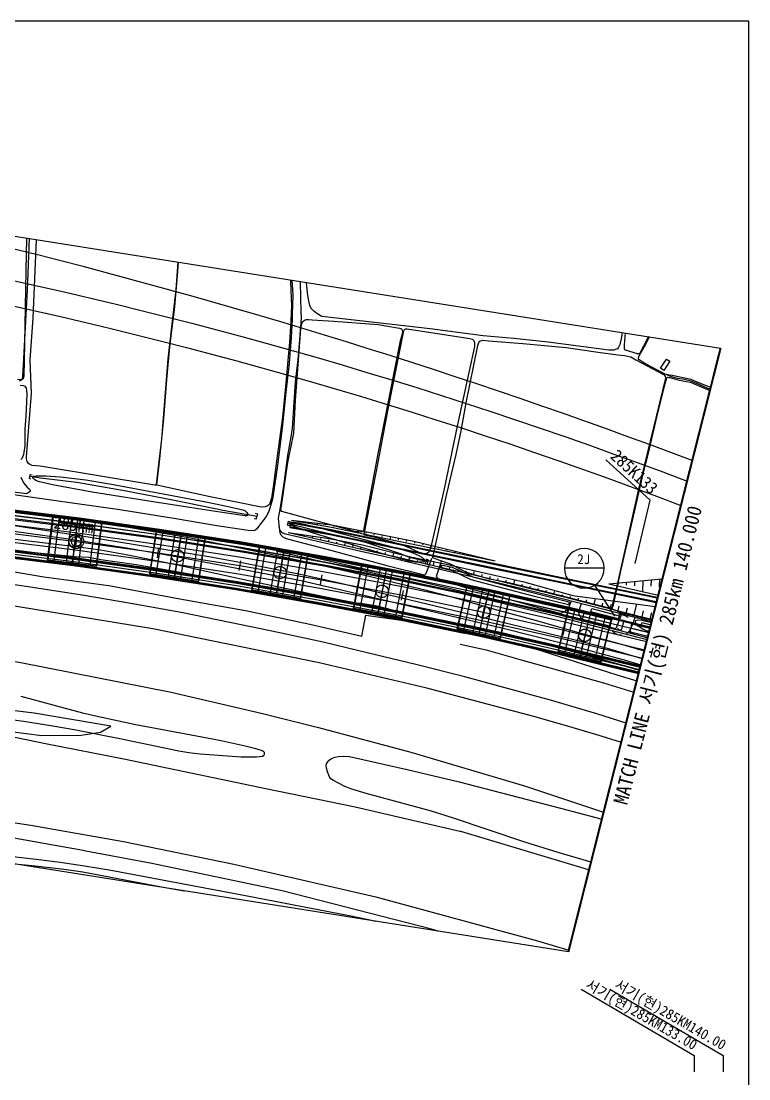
# Model space of a CAD drawing. Header units: millimetres. Extents: x 7782 to 8578, y 1103 to 1809.
# Drawn here: x 8401.9 to 8577.9, y 1363.2 to 1619.1 of the extents above; entities that cross this region are included whole.
import ezdxf
from ezdxf.enums import TextEntityAlignment as Align
from ezdxf.xclip import XClip

# ---------------------------------------------------------------- set-up
doc = ezdxf.new("R2010")
doc.units = ezdxf.units.MM
doc.header["$LTSCALE"] = 10
doc.header["$MEASUREMENT"] = 0
doc.header["$XCLIPFRAME"] = 2
doc.linetypes.add('A-CENTR01', pattern=[2, 1.25, -0.25, 0.25, -0.25])
doc.linetypes.add('HIDDEN', pattern=[0.375, 0.25, -0.125])
for name, color, linetype in [('TN-CABL', 4, 'Continuous'), ('TN-MACL', 6, 'A-CENTR01'), ('TN-MACT', 6, 'Continuous'), ('TZ-BASE', 253, 'Continuous'), ('TZ-CABL', 4, 'Continuous'), ('TZ-LEAL', 1, 'Continuous'), ('TZ-LEAT', 3, 'Continuous')]:
    doc.layers.add(name, color=color, linetype=linetype)
doc.layers.add('TX-PAPR', color=2, linetype='Continuous', plot=False)
doc.styles.add('GR', font='GulimChe.ttf')
doc.styles.get("Standard").update_dxf_attribs({"font": 'GulimChe.ttf'})
doc.styles.add('SYMBTEXT', font='GulimChe.ttf')
doc.linetypes.add('ZIGZAG', pattern='A,0.0001,-0.2,[131,ltypeshp.shx,S=0.2,R=0,X=-0.2,Y=0],-0.4,[131,ltypeshp.shx,S=0.2,R=180,X=0.2,Y=0],-0.2', length=0.8001)

# ---------------------------------------------------------------- blocks, each defined once
blk = doc.blocks.new('JD-FCHJF5CGNX')
at = {"layer": 'TZ-BASE'}
for p, q in [((550.74, 21.71), (552.04, 32.33)), ((550.85, 21.8), (552.13, 32.22)), ((552.04, 32.33), (563.95, 30.87)), ((552.13, 32.22), (563.84, 30.78)), ((552.34, 21.62), (553.62, 32.04)), ((553.78, 30.86), (561.91, 29.86)), ((553.86, 30.75), (561.8, 29.77)), ((556.5, 31.68), (555.22, 21.26)), ((556.5, 31.68), (559.47, 31.32)), ((558.02, 31.97), (556.62, 20.62)), ((558.07, 31.96), (556.67, 20.61)), ((559.47, 31.32), (558.2, 20.9)), ((561.07, 20.54), (562.35, 30.97)), ((562.56, 20.36), (563.84, 30.78)), ((562.65, 20.25), (563.95, 30.87)), ((609.53, 30.91), (609.3, 29.63)), ((610, 31.27), (610, 31.27)), ((611.99, 31.05), (611.98, 30.98)), ((613.97, 30.82), (613.95, 30.58)), ((575.44, 18.39), (577.09, 28.96)), ((575.55, 18.47), (577.18, 28.85)), ((577.03, 18.24), (578.66, 28.62)), ((577.09, 28.96), (588.95, 27.1)), ((577.18, 28.85), (588.83, 27.02)), ((581.52, 28.17), (579.9, 17.79)), ((583.05, 28.4), (581.28, 17.1)), ((583.1, 28.39), (581.33, 17.09)), ((581.52, 28.17), (584.49, 27.7)), ((615.96, 30.6), (615.94, 30.42)), ((617.95, 30.37), (617.92, 30.14)), ((619.93, 30.11), (619.87, 29.83)), ((621.89, 29.72), (621.83, 29.43)), ((623.85, 29.32), (623.74, 28.74)), ((625.81, 28.93), (625.75, 28.63)), ((627.77, 28.54), (627.71, 28.23)), ((629.74, 28.15), (629.67, 27.83)), ((557.54, 25.06), (557.85, 27.44)), ((584.49, 27.7), (582.86, 17.33)), ((585.73, 16.88), (587.35, 27.25)), ((587.21, 16.65), (588.83, 27.02)), ((587.29, 16.53), (588.95, 27.1)), ((610.91, 27.97), (610.92, 28.04)), ((612.86, 27.52), (612.89, 27.68)), ((614.81, 27.08), (614.91, 27.54)), ((616.76, 26.64), (616.83, 26.95)), ((618.71, 26.2), (618.79, 26.58)), ((620.66, 25.76), (620.75, 26.16)), ((622.61, 25.31), (622.71, 25.75)), ((624.56, 24.87), (624.77, 25.8)), ((631.7, 27.76), (631.63, 27.43)), ((633.66, 27.36), (633.53, 26.7)), ((635.62, 26.97), (635.55, 26.63)), ((637.58, 26.58), (637.51, 26.23)), ((639.54, 26.18), (639.46, 25.83)), ((641.48, 25.7), (641.41, 25.39)), ((577.33, 22.3), (577.68, 24.67)), ((600.14, 14.46), (601.97, 25)), ((600.26, 14.54), (602.05, 24.88)), ((601.73, 14.28), (603.53, 24.63)), ((601.97, 25), (613.79, 22.94)), ((602.05, 24.88), (613.68, 22.86)), ((606.39, 24.13), (604.59, 13.79)), ((607.92, 24.34), (605.96, 13.07)), ((607.97, 24.33), (606.01, 13.06)), ((606.39, 24.13), (609.34, 23.62)), ((609.34, 23.62), (607.55, 13.27)), ((610.4, 12.78), (612.2, 23.12)), ((626.51, 24.43), (626.62, 24.92)), ((628.46, 23.99), (628.57, 24.46)), ((630.41, 23.55), (630.51, 24)), ((632.36, 23.1), (632.46, 23.55)), ((634.31, 22.66), (634.5, 23.51)), ((643.43, 25.23), (643.29, 24.67)), ((645.37, 24.75), (645.31, 24.51)), ((647.31, 24.28), (647.26, 24.07)), ((649.25, 23.8), (649.21, 23.63)), ((651.2, 23.33), (651.16, 23.19)), ((550.74, 21.71), (562.65, 20.25)), ((550.85, 21.8), (562.56, 20.36)), ((555.22, 21.26), (558.2, 20.9)), ((597.07, 19.2), (597.46, 21.57)), ((611.88, 12.52), (613.68, 22.86)), ((611.96, 12.4), (613.79, 22.94)), ((624.76, 10.03), (626.76, 20.54)), ((626.76, 20.54), (638.55, 18.29)), ((636.26, 22.22), (636.35, 22.63)), ((638.21, 21.77), (638.3, 22.17)), ((640.16, 21.32), (640.26, 21.73)), ((642.11, 20.88), (642.21, 21.31)), ((644.06, 20.43), (644.27, 21.32)), ((653.14, 22.85), (653.09, 22.64)), ((655.08, 22.37), (655.06, 22.31)), ((657.02, 21.9), (657.02, 21.86)), ((575.44, 18.39), (587.29, 16.53)), ((575.55, 18.47), (587.21, 16.65)), ((616.75, 15.78), (617.18, 18.14)), ((624.87, 10.11), (626.84, 20.42)), ((626.35, 9.83), (628.32, 20.14)), ((626.84, 20.42), (638.43, 18.21)), ((631.16, 19.6), (629.19, 9.28)), ((632.7, 19.78), (630.55, 8.55)), ((632.75, 19.77), (630.6, 8.54)), ((634.11, 19.03), (632.14, 8.72)), ((634.99, 8.18), (636.96, 18.49)), ((636.46, 7.9), (638.43, 18.21)), ((636.54, 7.78), (638.55, 18.29)), ((646.01, 19.98), (646.12, 20.45)), ((647.96, 19.52), (648.07, 20)), ((649.9, 19.07), (650.02, 19.55)), ((651.85, 18.61), (651.97, 19.1)), ((653.8, 18.15), (654.03, 19.16)), ((655.74, 17.69), (655.86, 18.2)), ((579.9, 17.79), (582.86, 17.33)), ((649.84, 5.08), (652.2, 15.52)), ((649.96, 5.16), (652.27, 15.4)), ((652.2, 15.52), (662.64, 13.16)), ((652.27, 15.4), (662.52, 13.09)), ((657.69, 17.22), (657.81, 17.75)), ((659.63, 16.75), (659.76, 17.3)), ((661.58, 16.28), (661.71, 16.84)), ((663.52, 15.81), (663.8, 16.96)), ((665.46, 15.35), (665.61, 15.93)), ((667.41, 14.87), (667.54, 15.43)), ((688.71, 16.16), (688.7, 15.8)), ((690.71, 16.34), (690.7, 15.67)), ((692.72, 16.53), (692.69, 15.53)), ((694.73, 16.72), (694.65, 14.07)), ((696.73, 16.91), (696.69, 15.42)), ((698.74, 17.17), (698.68, 15.16)), ((600.14, 14.46), (611.96, 12.4)), ((600.26, 14.54), (611.88, 12.52)), ((604.59, 13.79), (607.55, 13.27)), ((636.38, 12.03), (636.85, 14.39)), ((651.42, 4.83), (653.74, 15.07)), ((655.93, 14.57), (653.62, 4.33)), ((657.47, 14.71), (654.96, 3.55)), ((657.52, 14.7), (655, 3.54)), ((658.86, 13.91), (656.55, 3.67)), ((658.74, 3.18), (661.05, 13.42)), ((660.2, 2.85), (662.52, 13.09)), ((660.28, 2.73), (662.64, 13.16)), ((669.35, 14.39), (669.48, 14.92)), ((671.29, 13.91), (671.41, 14.41)), ((673.23, 13.43), (673.47, 14.38)), ((675.17, 12.95), (675.28, 13.4)), ((677.11, 12.46), (677.22, 12.88)), ((655.94, 7.96), (656.45, 10.31)), ((679.05, 11.97), (679.18, 12.47)), ((680.99, 11.47), (681.15, 12.09)), ((682.93, 10.98), (683.3, 12.44)), ((684.87, 10.49), (685.08, 11.33)), ((686.8, 9.99), (687.05, 10.95)), ((688.74, 9.49), (689.02, 10.56)), ((692.61, 8.49), (693.29, 11.1)), ((624.76, 10.03), (636.54, 7.78)), ((624.87, 10.11), (636.46, 7.9)), ((629.19, 9.28), (632.14, 8.72)), ((674.24, -0.42), (676.77, 9.97)), ((674.36, -0.35), (676.84, 9.85)), ((675.82, -0.7), (678.3, 9.5)), ((676.77, 9.97), (687.17, 7.44)), ((676.84, 9.85), (687.05, 7.37)), ((680.49, 8.97), (678, -1.24)), ((682.03, 9.08), (679.33, -2.04)), ((682.08, 9.06), (679.38, -2.05)), ((683.4, 8.26), (680.92, -1.94)), ((683.11, -2.48), (685.59, 7.73)), ((690.67, 8.99), (690.98, 10.18)), ((694.55, 7.99), (694.92, 9.41)), ((696.48, 7.48), (696.89, 9.02)), ((649.96, 5.16), (660.2, 2.85)), ((675.43, 3.56), (675.97, 5.9)), ((684.56, -2.83), (687.05, 7.37)), ((684.64, -2.95), (687.17, 7.44)), ((649.84, 5.08), (660.28, 2.73)), ((654.25, 4.19), (656.55, 3.67)), ((674.24, -0.42), (684.64, -2.95)), ((674.36, -0.35), (684.56, -2.83)), ((678.64, -1.39), (680.92, -1.94))]:
    blk.add_line(p, q, dxfattribs=at)
for points, elevation in [([(543.47, 65.4), (544.5, 65.47), (544.88, 65.71), (545.06, 66.29), (545.18, 69.93), (545.55, 91.66), (546.29, 125.38), (546.21, 127.87), (545.99, 128.39), (545.55, 128.63), (543.78, 128.8)], 34), ([(471.13, 37.18), (476.97, 37.57), (480.36, 37.56), (484.99, 37.1), (527.22, 32.1), (541.65, 30.22), (561.07, 27.26), (589.72, 22.57), (598.53, 21.01), (611.9, 18.29), (620.61, 16.38), (652.58, 8.72), (678.69, 2.37), (685.52, 0.54), (694.6, -2.1)], 38), ([(693.91, -4.86), (693.5, -4.74), (668.98, 1.96), (661.38, 3.93), (653.21, 5.75), (637.27, 8.91), (617.2, 12.9), (597.17, 17.22), (581.43, 20.65), (569.78, 22.95), (563.57, 24.1), (558.83, 24.78), (530.07, 28.27), (518.33, 29.99), (506.65, 31.72), (499.71, 32.5), (492.73, 32.99), (476.04, 33.85), (470.77, 34.2)], 40), ([(470.89, 35.26), (476.38, 35.65), (480.04, 35.63), (486.71, 35.12), (499.45, 33.88), (517.73, 31.82), (537.92, 29.32), (554.68, 27.02), (568.82, 24.86), (580.56, 22.81), (612.08, 16.77), (621.47, 14.63), (660.61, 5.35), (675.27, 1.64), (690.17, -2.41), (694.23, -3.59)], 39), ([(696.23, 4.34), (694.73, 5.03), (693.62, 5.75), (693.14, 6.31), (692.99, 6.8), (693.07, 7.13), (693.44, 7.26), (694.51, 7.15), (696.8, 6.59)], 36), ([(544.24, -11.22), (555.9, -14.32), (559.22, -15.2), (562.7, -16.05), (572.11, -18.04), (586.77, -20.79), (592.76, -21.9), (598.56, -23.25), (600.77, -23.81), (602.65, -24.35), (602.87, -24.47), (603.09, -24.75), (603.15, -25.12), (603.07, -25.51), (602.71, -25.78), (601.29, -25.97), (597.54, -25.94), (590.93, -25.5), (587.61, -25.2), (584.9, -24.89), (582.49, -24.53), (568.24, -21.54), (557.15, -19.35), (552.03, -18.43), (544.9, -17.35), (542.56, -17.04)], 40), ([(682.19, -51.32), (674.51, -49.09), (665.97, -46.42), (648.89, -40.73), (643.62, -39.03), (627.82, -34.71), (624.34, -33.68), (622.65, -33.04), (621.08, -32.28), (619.9, -31.63), (619.28, -31.2), (618.9, -30.74), (618.42, -29.5), (618.21, -28.62), (618.16, -27.99), (618.23, -27.54), (618.43, -27.14), (618.82, -26.71), (619.43, -26.31), (620.19, -25.99), (621.12, -25.8), (622.3, -25.71), (623.79, -25.78), (637.75, -28.94)], 40), ([(637.75, -28.94), (650.26, -31.89), (674.83, -38.28), (683.33, -40.52), (684.81, -40.93)], 40), ([(507.37, -42.53), (510.44, -45.22), (511.57, -46.04), (512.24, -46.48), (513.33, -47.06), (515.12, -47.69), (517.92, -48.46), (521.78, -49.32), (524.08, -49.75), (526.84, -50.17), (547.74, -52.26), (554.09, -52.98), (559.26, -53.72), (578.27, -57.33), (597.4, -60.7), (610.26, -63.18), (619.6, -65.09), (627.55, -66.94), (654.33, -73.51), (661.17, -75.16), (669.1, -77.33), (675.17, -79.16)], 40), ([(509.14, -44.05), (522.97, -47.26), (526.02, -47.92), (528.81, -48.42), (547.99, -50.63), (553.81, -51.37), (559.66, -52.2), (565.67, -53.18), (596.88, -59.07), (623.25, -64.2), (628.8, -65.33), (636.57, -67.17), (646.16, -69.56), (653.85, -71.61), (667.16, -75.73), (670.8, -76.84), (674.62, -77.93), (675.43, -78.13)], 41), ([(513.36, -48.74), (524.5, -51.02), (527.2, -51.51), (529.74, -51.9), (535.95, -52.57), (545.55, -53.23), (549.88, -53.48), (554.88, -54.09), (561.29, -55.15), (583.94, -59.72), (609.26, -64.61), (620.33, -66.78), (628.98, -68.62), (643, -71.87), (652.25, -74.2), (666.33, -78.09), (674.87, -80.33)], 39), ([(515.66, -51.3), (518.94, -51.24), (521.94, -51.51), (530.29, -53.15), (531.88, -53.47), (535.73, -53.92), (546.09, -54.66), (551.42, -55.14), (556.61, -55.82), (563.23, -56.86), (573.07, -58.65), (594.13, -62.86), (622.21, -68.65), (633.67, -71.06), (648.94, -74.37), (656.15, -76.03), (661.48, -77.47), (670.6, -80.25), (674.57, -81.54)], 38), ([(543.73, -56.17), (547.32, -56.47), (551.73, -57.02), (557.56, -57.92), (563.7, -59.02), (569.61, -60.29), (578.29, -62.44), (583.1, -63.53), (587.7, -64.41), (610.7, -67.49), (615.09, -68.12), (618.5, -68.68), (623.34, -69.59), (628.31, -70.78), (648.87, -76.06), (660.61, -79.17), (674.17, -83), (674.2, -83.01)], 37)]:
    blk.add_lwpolyline(points, dxfattribs=dict(at, elevation=elevation))
for points in [[(588.27, 130, -0.020893), (691.31, 96.5), (717.06, 86.93)], [(447.59, 107.85, -0.000253), (448.83, 107.61), (511.94, 95.57, -0.043684), (705.42, 40.81, -0.043684)], [(446.86, 101.88, -0.000172), (447.7, 101.72), (510.81, 89.68, -0.043837), (703.95, 34.95, -0.043837)], [(606.66, 30.32), (606.71, 29.79, 0.321472), (608.26, 28.05), (616.79, 26.12), (626.55, 23.91), (636.07, 21.75), (636.3, 21.7), (646.05, 19.46), (655.8, 17.16), (665.53, 14.81), (675.25, 12.41), (684.95, 9.95), (694.65, 7.44), (696.86, 6.86)]]:
    blk.add_lwpolyline(points, format="xyb", dxfattribs=at)
for points in [[(538.49, 34.37), (558.44, 31.92), (578.34, 29.14), (598.19, 26.03), (617.99, 22.59), (637.73, 18.82), (657.4, 14.72), (677.01, 10.3), (696.53, 5.55)], [(538.47, 34.17), (558.41, 31.72), (578.31, 28.94), (598.16, 25.83), (617.96, 22.39), (637.69, 18.63), (657.36, 14.53), (676.96, 10.1), (696.48, 5.35)], [(686.77, 7.26), (676.86, 9.67), (657.27, 14.09), (637.6, 18.18), (617.88, 21.95), (598.09, 25.39), (578.25, 28.5), (558.36, 31.28), (538.42, 33.72)], [(538.34, 33), (558.26, 30.56), (578.14, 27.79), (597.97, 24.68), (617.75, 21.24), (637.46, 17.48), (657.11, 13.38), (676.69, 8.96), (696.2, 4.22)], [(538.08, 30.72), (557.96, 28.28), (577.8, 25.51), (597.6, 22.41), (617.33, 18.98), (637.01, 15.22), (656.63, 11.14), (676.17, 6.72), (695.63, 1.99)], [(686.41, 5.8), (676.52, 8.21), (656.95, 12.62), (637.31, 16.71), (617.61, 20.48), (597.84, 23.91), (578.03, 27.01), (558.16, 29.79), (538.25, 32.23)], [(537.85, 28.68), (557.7, 26.25), (577.5, 23.48), (597.26, 20.39), (616.97, 16.96), (636.61, 13.21), (656.19, 9.13), (675.7, 4.73), (695.13, 0)], [(537.61, 26.65), (557.43, 24.21), (577.2, 21.45), (596.93, 18.36), (616.6, 14.95), (636.21, 11.2), (655.76, 7.13), (675.23, 2.73), (694.63, -1.99)], [(537.37, 24.56), (557.16, 22.14), (576.9, 19.38), (596.59, 16.3), (616.22, 12.89), (635.8, 9.15), (655.31, 5.08), (674.75, 0.69), (694.11, -4.02)], [(537.37, 24.56), (557.16, 22.14), (576.9, 19.38), (596.59, 16.3), (616.22, 12.89), (635.8, 9.15), (655.31, 5.08), (674.75, 0.69), (694.11, -4.02)], [(537.35, 24.36), (557.13, 21.93), (576.87, 19.18), (596.55, 16.1), (616.19, 12.68), (635.76, 8.95), (655.27, 4.88), (674.71, 0.49), (694.07, -4.22)], [(537.22, 23.2), (556.98, 20.77), (576.7, 18.02), (596.36, 14.94), (615.98, 11.53), (635.53, 7.8), (655.02, 3.74), (674.44, -0.65), (693.78, -5.35)], [(537.2, 23.07), (556.96, 20.65), (576.68, 17.9), (596.34, 14.82), (615.95, 11.41), (635.51, 7.68), (654.99, 3.62), (674.41, -0.77), (693.76, -5.48)], [(537.2, 23.07), (556.96, 20.65), (576.68, 17.9), (596.34, 14.82), (615.95, 11.41), (635.51, 7.68), (654.99, 3.62), (674.41, -0.77), (693.76, -5.48)], [(537.2, 23), (556.95, 20.58), (576.67, 17.82), (596.33, 14.74), (615.94, 11.34), (635.49, 7.6), (654.98, 3.54), (674.39, -0.84), (693.73, -5.55)], [(609.49, 30.71), (619.26, 28.96), (639.03, 24.84), (658.62, 20.77), (678.58, 16.62), (698.18, 12.55), (698.29, 12.52)], [(609.53, 30.91), (619.3, 29.15), (639.08, 25.04), (658.66, 20.97), (678.62, 16.81), (698.22, 12.74), (698.34, 12.71)], [(658.97, 21.42), (639.32, 26.23), (619.49, 30.19), (609.74, 31.3)], [(658.97, 21.42), (639.18, 25.53), (619.39, 29.64), (609.74, 31.3)], [(608.95, 28.41), (616.9, 26.61), (626.66, 24.4), (636.18, 22.24), (636.41, 22.19), (646.17, 19.95), (655.92, 17.65), (665.65, 15.3), (675.37, 12.9), (685.08, 10.44), (694.77, 7.93), (696.98, 7.34)], [(608.95, 28.41), (618.88, 26.96), (626.88, 25.38), (638.55, 22.52), (646.4, 20.88), (665.94, 16.48), (677.76, 13.19), (697.69, 10.5), (697.78, 10.49)], [(609.3, 29.63), (619.05, 27.88), (638.81, 23.77), (658.39, 19.7), (678.35, 15.54), (697.94, 11.47), (698.02, 11.45)], [(609.33, 29.83), (619.09, 28.07), (638.85, 23.96), (658.43, 19.89), (678.39, 15.73), (697.98, 11.67), (698.07, 11.65)], [(690.67, -17.71), (683.59, -15.5), (672.42, -12.17), (661.07, -9.07), (651.68, -6.53), (639.8, -3.5), (628.35, -0.81), (617.39, 1.87), (605, 4.53), (594.79, 6.64), (583.06, 9.02), (570.87, 11.25), (559.13, 13.21), (546.01, 15.28), (532.92, 17.17)], [(606.05, 23.94), (615.8, 21.73), (625.55, 19.52), (635.07, 17.36), (635.3, 17.31), (645.04, 15.08), (654.76, 12.79), (664.46, 10.44), (674.16, 8.05), (683.84, 5.6), (693.51, 3.09), (695.76, 2.49)], [(606.16, 24.43), (615.91, 22.22), (625.66, 20.01), (635.18, 17.85), (635.41, 17.8), (645.15, 15.56), (654.87, 13.27), (664.58, 10.93), (674.28, 8.53), (683.96, 6.08), (693.63, 3.57), (695.88, 2.98)], [(668.33, -16.15), (642.45, -9.27), (616.44, -3.11), (576.23, 5.08), (538.72, 11.21), (528.51, 12.43), (517.46, 13.98), (495.28, 16.38), (479.32, 17.87), (455.66, 19.64), (433, 20.66), (411.35, 21.09), (402.03, 21.27), (359.07, 20.67)], [(686.49, 15.95), (699.31, 17.15), (699.45, 17.11)], [(686.49, 15.95), (698.46, 13.2)], [(237.16, 4.82), (255.89, 6.63), (274.58, 8.68), (291.16, 10.14), (305.58, 11.15), (320.18, 11.96), (349.84, 12.95), (361.45, 13.07), (384.95, 12.58), (401.62, 12.14), (418.44, 11.36), (418.74, 11.35), (440.92, 10.03), (474.46, 6.99), (498.18, 4.08), (511.81, 2.22), (544.28, -3.06), (580.67, -10.26), (602.41, -15.33), (616.24, -18.8), (638.64, -24.72), (666.09, -32.85), (685.24, -39.23)], [(650.56, 1.42), (656.79, -0.02), (665.84, -2.55), (674.6, -5.01), (685.17, -7.97), (692.56, -10.19)], [(668.25, -16.05), (676.4, -18.35), (683.25, -20.41), (689.51, -22.3)]]:
    blk.add_lwpolyline(points, dxfattribs=at)
at = {"layer": 'TZ-BASE', "elevation": 34}
for points in [[(550.31, 42.12), (553.82, 41.85), (559.98, 41.14), (566.17, 40.1), (589.01, 35.81), (593.69, 34.88), (597.96, 33.88), (598.42, 33.69), (598.72, 33.45), (598.96, 33.19), (599.16, 32.9), (599.23, 32.72), (599.21, 32.62), (599.12, 32.53), (598.93, 32.46), (598.55, 32.45), (591.34, 33.48), (576.24, 35.8), (563.03, 37.92), (561.56, 38.17), (551.93, 39.91), (551.29, 40.05), (548.82, 40.66), (548.07, 40.93), (547.64, 41.15), (547.32, 41.43), (547.15, 41.69), (547.12, 41.8), (547.2, 41.89), (547.31, 41.98), (547.53, 42.05), (547.95, 42.13)], [(611.58, 30.74), (617.5, 29.29), (635.94, 24.46), (638.66, 23.65), (639.8, 23.17), (640.68, 22.75), (641.24, 22.41), (641.55, 22.13), (641.75, 21.91), (641.88, 21.71), (641.92, 21.56), (641.91, 21.47), (641.85, 21.39), (641.65, 21.29), (641.29, 21.23), (639.75, 21.22), (638.17, 21.45), (631.86, 23.25), (615.57, 28.08), (615.03, 28.24), (611.26, 29.49), (609.8, 30.09), (609.49, 30.26), (609.34, 30.42), (609.29, 30.51), (609.29, 30.58), (609.33, 30.65), (609.43, 30.72), (609.59, 30.82), (609.78, 30.88), (610.06, 30.93), (610.39, 30.91)]]:
    blk.add_lwpolyline(points, close=True, dxfattribs=at)
at = {"layer": 'TZ-BASE'}
for points in [[(544.1, 129.24, 33.87), (544.9, 129.25, 33.87), (545.87, 129.24, 33.87), (546.74, 129.19, 33.87), (547.33, 129.07, 33.87), (547.61, 128.87, 33.87), (547.67, 128.45, 33.87), (547.62, 128.05, 33.87), (547.53, 127.22, 33.87), (546.52, 106.45, 33.87), (545.79, 87.05, 33.87), (544.69, 66.03, 33.87), (544.52, 65.33, 33.87), (543.86, 65.02, 33.87)], [(610.98, 130, 34.8), (610.79, 128.21, 34.8), (610.97, 125.89, 34.72), (610.98, 123.72, 34.59), (611, 122.57, 34.59), (611.05, 121.21, 34.59), (611.06, 117.23, 34.51), (610.38, 111.4, 34.51), (609.71, 106.31, 34.52), (609.52, 96.98, 34.4), (609.74, 90.34, 34.42), (609.96, 87.07, 34.38), (610.03, 85.7, 34.38), (609.93, 81.26, 34.38), (609.93, 79.95, 34.38), (609.66, 75.57, 34.4), (609.14, 69.39, 34.41), (608.31, 61.55, 34.41), (607.52, 53.63, 34.6), (606.33, 44.62, 34.58), (605.16, 36.48, 34.46), (604.28, 33.49, 34.55), (603.6, 32.3, 34.78), (601.3, 29.21, 35.17), (600.86, 28.88, 35.18), (600.5, 28.78, 35.2), (599.24, 28.84, 35.2), (591.71, 30.02, 35.3), (581.73, 31.67, 35.55), (568.21, 33.91, 35.51), (552.16, 36.11, 35.49), (540.31, 37.8, 35.42)], [(612.84, 130, 34.71), (612.64, 125.57, 34.71), (612.59, 121.93, 34.69), (612.64, 116.34, 34.62), (612.48, 110.78, 34.6), (611.79, 104.41, 34.51), (611.35, 99.2, 34.51), (611.42, 97.7, 34.52), (611.43, 96.12, 34.52), (611.83, 91.09, 34.52), (611.95, 85.26, 34.6), (612.01, 81.66, 34.51), (612.05, 80.49, 34.48), (611.96, 78.93, 34.46), (611.8, 77.39, 34.47), (611.67, 74.97, 34.48), (611.28, 70.24, 34.48), (610.59, 64.76, 34.6), (610.33, 59.87, 34.59), (609.96, 54.82, 34.42), (609.89, 53.63, 34.42), (609.61, 51.52, 34.42), (608.74, 47.04, 34.51), (607.89, 40.25, 34.52), (607.02, 34.46, 34.69), (606.5, 31.83, 34.74), (606.68, 30.13, 34.91), (606.93, 28.28, 35.32), (607.26, 27.73, 35.34), (607.73, 27.27, 35.34), (608.26, 27.05, 35.36), (609, 26.79, 35.36), (618.61, 24.28, 35.33), (632.78, 20.43, 35.35), (641.89, 18.15, 35.35), (642.07, 18.2, 35.35), (642.31, 18.49, 35.27), (643.69, 22.18, 35.02)], [(721.74, 125.36, 35.63), (714.47, 111.03, 35.66), (707.81, 98.43, 35.67), (701.79, 86.86, 35.63), (696.26, 76.14, 35.5), (693.88, 71.6, 35.35), (693.42, 71.64, 35.35), (690.56, 72.53, 35.24), (690.31, 72.82, 35.24), (690.27, 73.59, 35.24), (690.38, 74.79, 35.24), (691.16, 82.75, 35.24), (691.98, 89.91, 35.22), (692.17, 91.77, 35.23), (692.33, 93.59, 35.23), (692.99, 96.12, 35.23), (695.19, 102.68, 35.1), (697.32, 110.3, 35.1), (697.64, 112.17, 35.1), (698.31, 114, 35.11), (699.17, 116.37, 35.11), (699.83, 118.37, 35.13), (700.19, 120.81, 35.15), (700.61, 123.08, 35.15), (701.09, 124.56, 35.17), (702.14, 126.01, 35.17), (703.32, 127.39, 35.17), (704.34, 128.81, 35.17), (705.14, 130, 35.17)], [(711.14, 63.47, 35.91), (707.99, 64.66, 35.75), (706.41, 65.43, 35.66), (703.69, 65.95, 35.58), (701.91, 66.34, 35.48), (701.06, 66.44, 35.49), (700.05, 66.72, 35.49), (699.79, 66.89, 35.49), (696.75, 68.5, 35.48), (694.71, 69.58, 35.5), (693.68, 70.22, 35.46), (693.7, 70.67, 35.47), (693.87, 71.15, 35.47), (695.44, 73.95, 35.47), (700.51, 83.83, 35.62), (703.93, 90.35, 35.81), (708.6, 99.2, 35.75), (711.35, 104.28, 35.88), (715.03, 111.19, 35.94), (717.32, 115.45, 36.12), (718.92, 118.33, 35.64)], [(700.47, 70.35, 36.86), (701.27, 69.84, 36.97), (699.84, 67.59, 36.98), (698.97, 68.17, 36.98), (700.47, 70.35, 36.86)], [(544.11, 64.04, 34.4), (544.87, 63.97, 34.4), (545.26, 63.78, 34.37), (545.53, 63.3, 34.38), (545.61, 62.81, 34.38), (545.7, 61.74, 34.38), (545.51, 56.52, 34.38), (545.21, 53.36, 34.38), (545.21, 49.32, 34.38), (544.88, 47.3, 34.39), (544.57, 46.41, 34.39), (544.26, 46.05, 34.67)], [(544.3, 41.75, 35.22), (544.88, 40.38, 35.33), (545.77, 39.37, 35.44), (546.45, 38.78, 35.5), (546.55, 38.62, 35.42), (546.52, 38.31, 35.47), (546.32, 38.15, 35.51), (546.04, 37.97, 35.51), (545.57, 37.77, 35.53), (544.98, 37.79, 35.56), (539.9, 38.44, 35.57)], [(696.08, 47.61, 35.69), (698.12, 56.28, 35.77), (700.14, 64.36, 35.78), (700.55, 65.82, 35.68), (700.71, 65.93, 35.69), (700.93, 65.9, 35.69), (701.23, 65.86, 35.7), (703.49, 65.26, 35.7), (706.17, 64.77, 35.71), (706.38, 64.7, 35.71), (710.95, 62.72, 35.8)], [(711.02, 63, 35.86), (708.66, 64.04, 35.73), (707.91, 64.36, 35.73), (706.41, 65.01, 35.66), (704.7, 65.38, 35.56), (703.2, 65.68, 35.57), (701.66, 66.08, 35.57), (700.56, 66.51, 35.57)], [(696.92, 7.08, 36.18), (689.21, 9.05, 36), (687.38, 9.82, 35.84), (687.3, 10.08, 35.84), (687.59, 10.93, 35.84), (689.52, 19.47, 35.84), (692.68, 33.36, 35.85), (694.77, 42.57, 36.06), (696.08, 47.61, 35.69)], [(538.55, 33.89, 35.9), (547.67, 32.85, 35.93), (557.87, 31.5, 35.88), (566.08, 30.37, 35.8), (575.92, 28.7, 35.8), (585.4, 27.08, 35.73), (596.44, 24.86, 35.7), (607.49, 22.61, 35.6), (618.37, 20.18, 35.61), (628.86, 17.75, 35.62), (642.01, 14.53, 35.7), (649.65, 12.5, 36.09), (658.87, 9.87, 36.22), (669.53, 6.97, 36.26), (679.4, 4.11, 36.41), (688.65, 1.65, 36.44), (695.07, -0.26, 36.43)], [(546.71, 41.31, 33.94), (546.34, 41.44, 33.94), (546.49, 42.41, 33.84), (546.98, 42.34, 33.84)], [(601.41, 32.23, 33.89), (593.62, 33.67, 33.89), (581.4, 36.11, 33.89), (569.71, 38.39, 33.89), (557.83, 40.47, 33.89), (549.01, 41.56, 34.05), (546.41, 41.91, 34.08)], [(542.77, 24.04, 41.62), (557.29, 22.59, 41.27), (560.73, 22.39, 41.26), (563.59, 21.9, 41.26), (572.13, 20.66, 41.27), (583.74, 18.62, 41.08), (604.25, 14.84, 40.92), (623.75, 11.45, 40.61), (626.5, 11.33, 40.44), (630.02, 10.7, 40.44), (643.14, 7.44, 40.29), (654.86, 5.03, 40.1), (658.15, 4.38, 40.11), (660.69, 4.06, 40.09), (663.26, 3.46, 39.94), (666.29, 2.59, 39.94), (673.83, 0.64, 39.99), (683.94, -2.04, 39.92), (692.74, -4.55, 40.11), (693.89, -4.92, 40.11)], [(600.71, 31.77, 34.44), (601.23, 31.69, 34.44), (601.61, 32.79, 34.27), (601, 33, 34.27)], [(609.22, 30.03, 34.19), (608.77, 30.16, 34.19), (609.03, 31.11, 34.15), (609.65, 30.91, 34.15)], [(537.53, 19.74, 41.59), (549.83, 17.7, 41.45), (565.53, 15.54, 41.25), (582.73, 12.36, 41.21), (598.58, 9.54, 41), (614.2, 6.22, 40.62), (626.75, 3.28, 40.62), (627.69, 8.39, 40.55), (636.26, 7.19, 40.52), (642.97, 5.83, 40.33), (651.07, 4.12, 40.02), (652.89, 3.86, 40.04), (655.09, 3.56, 40.04), (656.97, 3.2, 40.04), (666.75, 0.91, 40.19), (676.38, -2.19, 40.08), (688.42, -6.06, 40.11), (693.24, -7.52, 40.12)], [(642.72, 21.28, 34.06), (638.51, 22.25, 34.02), (635.83, 23.29, 33.86), (633.2, 24.19, 33.87), (630.66, 25.04, 33.87), (627.95, 25.87, 33.86), (621.38, 27.47, 33.75), (618.16, 28.24, 33.75), (615.43, 28.87, 33.75), (610.59, 30.1, 33.87), (608.91, 30.68, 33.91)], [(642.15, 20.82, 34.16), (642.57, 20.76, 34.19), (642.85, 21.73, 34.15), (642.4, 21.92, 34.15)], [(645.96, 21.38, 35.06), (644.74, 17.78, 35.41), (645.02, 17.38, 35.45), (645.59, 17.11, 35.59), (651.01, 15.31, 35.82), (659.77, 12.98, 35.93), (669.96, 10.05, 36.2), (674.66, 8.87, 35.98), (675.08, 8.93, 35.98), (675.71, 9.2, 35.96), (676.42, 9.73, 35.8), (676.8, 10.28, 35.67), (677.39, 11.7, 35.5)], [(676.71, 10.87, 35.44), (668.84, 12.81, 35.4), (653.22, 16.95, 35.26), (648.7, 19.11, 35.14), (645.63, 19.86, 35.11), (645.88, 20.61, 35.08), (648.62, 20.02, 35.1), (653.58, 17.67, 35.14), (666.43, 14.31, 35.26), (676.94, 11.59, 35.43), (676.71, 10.87, 35.44)], [(679.83, 11.2, 35.75), (679.17, 9.1, 36.07), (679.34, 8.57, 36.15), (679.68, 7.95, 36.2), (680.07, 7.59, 36.22), (680.46, 7.28, 36.22), (688, 5.18, 36.17), (688.15, 5.19, 36.17), (688.35, 5.38, 36.16), (689.63, 8.75, 35.94)], [(682.16, 9.23, 35.31), (682.42, 9.99, 35.31), (688.98, 8.26, 35.45), (688.74, 7.54, 35.47), (682.16, 9.23, 35.31)], [(692.83, 7.91, 35.94), (691.6, 4.57, 36.31), (691.82, 4.22, 36.31), (692.24, 3.93, 36.31), (695.87, 2.91, 36.31)], [(696.45, 5.23, 35.54), (694.3, 5.86, 35.55), (694.6, 6.65, 35.43), (696.66, 6.04, 35.43)], [(566.01, -18.43, 39.58), (547.47, -15.34, 39.55), (542.81, -14.72, 39.17), (536.71, -12.8, 39.22), (528.27, -10.61, 39.63), (519.68, -8.73, 39.86), (510.23, -7.34, 39.93), (499.64, -6.36, 40.03), (493.81, -6.67, 40.28), (491.02, -8.55, 40.62), (491.04, -9.35, 40.69), (492.63, -12.58, 42.25), (475.94, -10.68, 42.19), (472.91, -5.3, 40.67), (471.17, -3.17, 40.66), (469.72, -2.55, 40.67), (456.87, -1.42, 40.54), (428.77, 0.47, 40.59), (424.8, 0.81, 40.66)], [(430.48, -7.36, 45.72), (438.77, -7.63, 45.47), (455.03, -8.61, 44.98), (462.18, -9.28, 44.71), (467.81, -10.28, 44.48), (470.55, -11.34, 44.64), (473.3, -13.33, 44.54), (477.18, -14.18, 44.48), (482.85, -14.38, 44.32), (488.75, -14.91, 43.99), (493.03, -14.65, 43.89), (496.29, -14.19, 43.91), (510.18, -14.98, 43.71), (514.97, -15.46, 43.54), (530.08, -17.8, 43.29), (537.87, -19.25, 42.83), (549.33, -20.74, 41.86), (558.9, -20.63, 40.55), (563.56, -19.92, 40.04), (566.01, -18.43, 39.58)], [(534.2, -19.3, 43.13), (550.25, -22.67, 43.24), (569.16, -26.36, 43.03), (603.5, -33.51, 41.91), (625.1, -37.93, 41.56), (650.43, -43.82, 41.19), (650.63, -43.89, 41.18), (680.44, -52.82, 40.93), (681.71, -53.24, 40.92)], [(440.1, -30.15, 46.63), (467.97, -32.21, 46.03), (486.29, -34.18, 45.69), (505.53, -36.26, 45.1), (526.13, -39.33, 44.34), (546.72, -42.41, 43.9), (569.1, -46.35, 43.59), (595.78, -51.8, 42.56), (630.1, -59.76, 41.95), (669.24, -70.34, 41.49), (676.81, -72.66, 41.41)], [(675.73, -76.93, 41.34), (643.61, -67.56, 41.59), (607.47, -58.29, 42.45), (575.92, -51.7, 43.07), (560.01, -48.71, 43.47), (559.34, -48.53, 43.54), (541.69, -45.38, 44.02)], [(550.37, -69.3, 36.25), (550.55, -71.68, 36.04), (550.72, -72.32, 36.03), (550.82, -73.23, 35.85), (550.59, -74.57, 35.78), (550.08, -75.59, 35.77), (548.1, -78.64, 35.64), (546.4, -81.33, 35.21), (546.04, -81.4, 35.21), (545.24, -80.96, 35.21), (541.34, -78.48, 35.21)], [(591.27, -105.4, 34.66), (582.95, -100.49, 34.84), (571.97, -94.36, 34.83), (559.11, -87.21, 34.84), (551.87, -82.53, 34.72), (546.82, -79.45, 34.72), (542.33, -76.46, 34.68), (539.16, -74.27, 34.49), (537.15, -73.01, 34.37), (534.45, -71.23, 34.27), (531.94, -69.48, 34.27), (529.91, -67.87, 34.27), (527.47, -66.19, 34.27), (524.56, -64.02, 34.27), (522.16, -62.22, 34.17), (519.81, -60.46, 34.08), (517.51, -58.48, 33.93), (514.86, -56.03, 33.91), (512.79, -53.95, 33.91), (510.83, -51.84, 33.91), (509.33, -50.1, 33.89), (509.1, -49.57, 33.91), (508.65, -48.96, 33.92)], [(557.13, -74.59, 36.33), (555.57, -73.29, 36.33), (555.08, -72.41, 36.33), (555.14, -71.38, 36.33), (556.19, -69.58, 36.33), (557.3, -67.81, 36.33), (558.67, -65.01, 36.33), (562.2, -59.85, 36.33), (563.15, -59.46, 36.33), (572.38, -60.77, 36.33), (576.53, -61.5, 36.33), (581.87, -62.11, 36.33), (585.87, -63.16, 36.33), (590.24, -63.87, 36.33), (597.42, -65.34, 36.33), (604.61, -66.54, 36.33), (613.8, -68.38, 36.33), (619.75, -70.1, 36.33), (622.6, -71.25, 36.33), (623.36, -71.9, 36.33), (623.67, -72.89, 36.33), (624.15, -80.09, 36.33), (623.88, -82.08, 36.33), (621.95, -84.47, 36.33), (618.89, -88.48, 36.33), (618.08, -90.32, 36.33), (616.84, -91.92, 36.33), (616.02, -92.53, 36.33), (614, -92.53, 36.33), (612.61, -95.2, 36.33), (609.5, -100.66, 36.33), (608.46, -102.36, 36.33), (607.45, -102.42, 36.33), (602.54, -101.1, 36.33), (598.82, -99.29, 36.33), (593.88, -95.58, 36.33), (582.63, -88.31, 36.33), (572.37, -82.96, 36.33), (565.86, -79.68, 36.33), (557.13, -74.59, 36.33)], [(673.48, -85.86, 36.63), (625.89, -72.24, 36.63)]]:
    blk.add_polyline3d(points, dxfattribs=at)
for points in [[(656.13, 76, 34.87), (643.3, 77.63, 34.87), (617.07, 80.68, 34.87), (615.88, 81.38, 34.87), (615.06, 82.01, 34.87), (614.53, 82.6, 34.87), (614.15, 83.32, 34.87), (613.92, 84.35, 34.87), (613.61, 86.33, 34.87), (612.8, 93.96, 34.87), (612.82, 94.9, 34.87), (612.92, 95.76, 34.87), (613.22, 96.56, 34.87), (613.61, 96.99, 34.87), (614.13, 97.08, 34.87), (615.2, 97.15, 34.87), (621.57, 97.16, 34.87), (623.83, 97.31, 34.87), (625.75, 97.4, 34.87), (627.36, 97.48, 34.87), (628.77, 97.49, 34.87), (630.36, 97.48, 34.87), (641.2, 96.7, 34.87), (646.25, 96.19, 34.87), (646.92, 96.26, 34.87), (647.43, 96.53, 34.87), (647.85, 97.03, 34.87), (648.04, 97.65, 34.87), (648.09, 98.83, 34.87), (647.57, 108.02, 34.87), (647.65, 109.73, 34.87), (647.79, 110.6, 34.87), (648, 111.17, 34.87), (648.42, 111.44, 34.87), (648.95, 111.57, 34.87), (649.89, 111.65, 34.87), (663.46, 111.52, 34.87), (674.91, 110.76, 34.87), (686.65, 109.85, 34.87), (689.04, 109.94, 34.87), (691.39, 109.91, 34.87), (692.8, 110.12, 34.87), (694.01, 110.29, 34.87), (694.92, 110.43, 34.87), (695.55, 110.33, 34.87), (695.96, 109.84, 34.87), (696.11, 108.84, 34.87), (695.99, 107.82, 34.87), (695.51, 105.72, 34.87), (695.06, 103.66, 34.87), (694.39, 101.82, 34.87), (693.85, 100.46, 34.87), (693.16, 98.85, 34.87), (692.59, 97.24, 34.87), (691.96, 95.33, 34.87), (691.54, 93.68, 34.87), (691.3, 91.99, 34.87), (691.1, 90.27, 34.87), (690.95, 88.35, 34.87), (690.87, 86.62, 34.87), (689.78, 76.94, 34.87), (689.48, 75.22, 34.87), (689.14, 73.87, 34.87), (688.87, 73.2, 34.87), (688.58, 72.83, 34.87), (688.13, 72.65, 34.87), (687.67, 72.53, 34.87), (686.51, 72.5, 34.87), (671.81, 74.41, 34.87), (663.49, 75.28, 34.87)], [(547.21, 80.35, 34.42), (548.24, 102.56, 34.42), (548.42, 105.6, 34.42), (548.44, 105.6, 34.42), (548.58, 105.73, 34.42), (548.76, 105.79, 34.42), (548.9, 105.85, 34.42), (549.01, 105.87, 34.42), (549.18, 105.94, 34.42), (561.09, 104.9, 34.42), (582.72, 103.07, 34.42), (582.72, 103.07, 34.42), (582.76, 103.03, 34.42), (582.87, 102.85, 34.42), (581.79, 87.15, 34.42), (579.8, 70.44, 34.42), (578.3, 50.94, 34.42), (576.98, 40.12, 34.42), (576.92, 39.95, 34.42), (576.81, 39.88, 34.42), (576.72, 39.84, 34.42), (548.93, 44.43, 34.42), (547.04, 44.61, 34.42), (546.42, 44.86, 34.42), (546.04, 45.13, 34.42), (545.78, 45.53, 34.42), (545.7, 45.85, 34.42), (545.65, 46.19, 34.42), (545.61, 46.71, 34.42), (546.82, 62.08, 34.42), (546.52, 70.1, 34.42)], [(597.62, 101.55, 34.42), (607.66, 100.49, 34.42), (608.64, 100.4, 34.42), (608.76, 100.25, 34.42), (608.92, 99.94, 34.42), (608.96, 99.78, 34.42), (609.1, 94.38, 34.42), (609.52, 89.02, 34.42), (609.72, 83.19, 34.42), (609.61, 79.62, 34.42), (609.29, 74.44, 34.42), (608.26, 63.69, 34.42), (607.55, 56.33, 34.42), (606.25, 46.85, 34.42), (605.3, 39.41, 34.42), (604.94, 36.73, 34.42), (604.68, 35.94, 34.42), (604.38, 35.19, 34.42), (603.93, 34.81, 34.42), (603.38, 34.58, 34.42), (602.37, 34.55, 34.42), (590.08, 37.02, 34.42), (577.2, 39.83, 34.42), (577.15, 39.86, 34.42), (577.12, 39.91, 34.42), (577.14, 39.95, 34.42), (577.92, 46.2, 34.42), (578.87, 55.92, 34.42), (579.61, 65.44, 34.42), (580.28, 73.28, 34.42), (581.49, 83.06, 34.42), (582.16, 90.59, 34.42), (582.66, 97.67, 34.42), (583.08, 102.92, 34.42), (583.16, 102.97, 34.42), (583.23, 102.97, 34.42)], [(636, 74.79, 34.55), (630.54, 47.02, 34.55), (627.14, 28.88, 34.55), (626.8, 28.53, 34.55), (626.31, 28.46, 34.55), (625.06, 28.67, 34.55), (607.38, 33.46, 34.55), (607.25, 33.74, 34.55), (607.19, 34.26, 34.55), (607.29, 34.84, 34.55), (608.89, 45.36, 34.55), (610.27, 52.39, 34.55), (610.71, 60.43, 34.55), (612, 77.69, 34.55), (612.26, 78.87, 34.55), (612.5, 79.43, 34.55), (612.86, 79.72, 34.55), (613.35, 79.88, 34.55), (613.96, 79.91, 34.55), (614.77, 79.84, 34.55), (619.98, 79.48, 34.55), (630.67, 78.67, 34.55), (635.9, 77.84, 34.55), (636.33, 77.66, 34.55), (636.51, 77.35, 34.55), (636.57, 77.03, 34.55), (636.52, 76.4, 34.55)], [(649.91, 54.53, 34.56), (646.68, 38.92, 34.53), (643.39, 24.51, 34.46), (643.05, 23.71, 34.48), (642.65, 23.36, 34.48), (641.89, 23.23, 34.46), (640.64, 23.55, 34.47), (638.4, 24.62, 34.47), (636.66, 25.32, 34.47), (634.53, 25.97, 34.47), (632.16, 26.62, 34.47), (630.38, 27.13, 34.47), (627.31, 27.74, 34.47), (627.33, 27.97, 34.47), (630.25, 42.81, 34.45), (633.21, 58.62, 34.46), (636.92, 77.2, 34.67), (637.08, 77.47, 34.68), (637.36, 77.62, 34.68), (637.73, 77.62, 34.68), (652.91, 75.3, 34.53), (653.53, 75.14, 34.54), (653.81, 74.85, 34.54), (653.99, 74.37, 34.54), (654.04, 73.86, 34.54), (654.01, 73.36, 34.54)], [(652.01, 59.76, 34.94), (654.82, 73.61, 34.97), (655.07, 74.34, 34.97), (655.32, 74.65, 34.97), (655.74, 74.85, 34.97), (656.05, 74.9, 34.97), (657.39, 74.79, 34.97), (665.66, 74.09, 34.99), (676.21, 73.11, 35.21), (683.92, 72.05, 35.14), (688.66, 71.36, 35.23), (690.26, 71.22, 35.25), (691.86, 70.86, 35.26), (693.06, 70.13, 35.29), (699.92, 66.51, 35.58), (700.16, 66.1, 35.58), (700.22, 65.69, 35.59), (693.61, 38.59, 35.6), (688.54, 15.85, 35.88), (687.12, 10.14, 35.79), (687.01, 10.06, 35.79), (686.87, 10.02, 35.79), (674.32, 13.25, 35.79), (662.62, 16.1, 35.45), (659.44, 16.78, 35.45), (657.62, 17.14, 35.45), (652.87, 18.46, 35.34), (651.91, 18.83, 35.32), (648.67, 20.53, 35.2), (648.23, 20.73, 35.2), (645.58, 21.64, 35.2), (643.89, 22.24, 35.2), (643.93, 22.56, 35.2), (644.23, 23.81, 35.2), (647.32, 37.73, 35.22), (649.58, 47.26, 35.23), (650.84, 53.36, 35.18)]]:
    blk.add_polyline3d(points, close=True, dxfattribs=at)
for centre, radius in [((557.35, 26.29), 1.5), ((557.7, 26.25), 1.8), ((557.7, 26.25), 1.2), ((582.19, 22.75), 1.5), ((606.97, 18.7), 1.5), ((631.65, 14.16), 1.5), ((656.24, 9.12), 1.5), ((680.7, 3.51), 1.5)]:
    blk.add_circle(centre, radius, dxfattribs=at)
for radius, start, end in [(1483, 69.36161, 83.02372), (1517, 69.50754, 76.01281)]:
    blk.add_arc((183.97, -1342.02), radius, start, end, dxfattribs=at)
blk.add_text('285km', height=3, rotation=352.5302, dxfattribs=at).set_placement((552.06, 29.41))
blk = doc.blocks.new('TTTW101-2')
blk.add_line((-6, 0), (6, 0))
blk.add_circle((0, 0), 6)
at = {"style": 'SYMBTEXT'}
for tag, p in [('TTTW_TITLE_1', (0.17, 2.77)), ('TTTW_TITLE_2', (0.17, -2.31))]:
    blk.add_attdef(tag, text='', height=3, dxfattribs=at).set_placement(p, align=Align.MIDDLE_CENTER)
blk = doc.blocks.new('DFHHDF6FJ')
at = {"layer": 'TZ-BASE'}
for p, q in [((231.26, 108.1), (226.43, 115.64)), ((679.5, 82.67), (674.67, 90.22))]:
    blk.add_line(p, q, dxfattribs=at)
at = {"layer": 'TZ-BASE', "flags": 128}
for points in [[(230.89, 122.35), (229.3, 137.97), (241.18, 146.3)], [(684.43, 95.42), (688.02, 110.71), (677.31, 120.5)]]:
    blk.add_lwpolyline(points, dxfattribs=at)
at = {"layer": 'TZ-BASE'}
ref = blk.add_blockref('TTTW101-2', (223.84, 119.69), dxfattribs=dict(at, xscale=-0.7999999999833803, yscale=0.7999999999595387, zscale=0.7999999999999996, rotation=3.448441532327706e-10))
ref.add_attrib('TTTW_TITLE_1', '1J', dxfattribs={"layer": '0', "height": 2.4, "style": 'SYMBTEXT'}).set_placement((223.72, 121.9), align=Align.MIDDLE_CENTER)
ref = blk.add_blockref('TTTW101-2', (672.08, 94.26), dxfattribs=dict(at, xscale=-0.7999999999833803, yscale=0.7999999999595387, zscale=0.7999999999999996, rotation=3.448441532327706e-10))
ref.add_attrib('TTTW_TITLE_1', '2J', dxfattribs={"layer": '0', "height": 2.4, "style": 'SYMBTEXT'}).set_placement((671.96, 96.47), align=Align.MIDDLE_CENTER)
at = {"layer": 'TZ-BASE', "style": 'GR'}
for s, rotation, p in [('284K683', 35.0536, (228.71, 138.78)), ('285K133', 317.5619, (678.16, 121.08))]:
    blk.add_text(s, height=3, rotation=rotation, dxfattribs=at).set_placement(p)

msp = doc.modelspace()

# ---------------------------------------------------------------- linework, layer by layer
at = {"layer": 'TN-CABL', "linetype": 'ZIGZAG', "ltscale": 0.5}
for points in [[(8544.52, 1473.39), (8534.2, 1475.9), (8514.63, 1480.32), (8494.98, 1484.42), (8475.26, 1488.18), (8455.48, 1491.62), (8435.65, 1494.72), (8415.78, 1497.5), (8395.85, 1499.94)], [(8394.81, 1490.79), (8414.58, 1488.36), (8434.3, 1485.61), (8453.98, 1482.52), (8473.61, 1479.11), (8493.17, 1475.38), (8512.67, 1471.32), (8532.1, 1466.93), (8551.45, 1462.22)], [(8553.71, 1471.16), (8549.26, 1472.24)]]:
    msp.add_lwpolyline(points, dxfattribs=at)
at = {"layer": 'TN-MACL', "const_width": 0.5}
msp.add_lwpolyline([(8534.24, 1393.95), (8571.06, 1539.99)], dxfattribs=at)
at = {"layer": 'TX-PAPR'}
msp.add_lwpolyline([(7781.89, 1103.05), (8577.89, 1103.05), (8577.89, 1619.05), (7781.89, 1619.05)], close=True, dxfattribs=at)
at = {"layer": 'TX-PAPR', "flags": 128}
msp.add_lwpolyline([(8534.24, 1393.95), (8333.46, 1425.74), (8218.8, 1427.55), (7866, 1392.44), (7849.04, 1541.49), (8212.53, 1577.67), (8346.43, 1575.56), (8571.06, 1539.99), (8534.24, 1393.95)], dxfattribs=at)
at = {"layer": 'TZ-CABL', "flags": 128}
for points in [[(8544.52, 1473.39), (8534.2, 1475.9), (8514.63, 1480.32), (8494.98, 1484.42), (8475.26, 1488.18), (8455.48, 1491.62), (8435.65, 1494.72), (8415.78, 1497.5), (8395.85, 1499.94)], [(8544.76, 1474.36), (8534.43, 1476.88), (8514.84, 1481.3), (8495.17, 1485.4), (8475.44, 1489.17), (8455.65, 1492.6), (8435.8, 1495.71), (8415.91, 1498.49), (8395.97, 1500.94)], [(8544.41, 1472.39), (8533.98, 1474.93), (8514.41, 1479.35), (8494.78, 1483.44), (8475.08, 1487.2), (8455.32, 1490.63), (8435.51, 1493.73), (8415.65, 1496.51), (8395.74, 1498.95)], [(8394.92, 1491.78), (8414.71, 1489.35), (8434.45, 1486.6), (8454.15, 1483.51), (8473.79, 1480.1), (8493.37, 1476.36), (8512.88, 1472.29), (8532.33, 1467.9), (8551.69, 1463.19)], [(8394.69, 1489.79), (8414.45, 1487.37), (8434.16, 1484.62), (8453.82, 1481.54), (8473.43, 1478.13), (8492.98, 1474.4), (8512.46, 1470.34), (8531.87, 1465.96), (8551.22, 1461.25)], [(8394.81, 1490.79), (8414.58, 1488.36), (8434.3, 1485.61), (8453.98, 1482.52), (8473.61, 1479.11), (8493.17, 1475.38), (8512.67, 1471.32), (8532.1, 1466.93), (8551.45, 1462.22)], [(8553.46, 1470.19), (8548.9, 1471.3)], [(8553.71, 1471.16), (8549.26, 1472.24)], [(8553.94, 1472.13), (8549.5, 1473.21)]]:
    msp.add_lwpolyline(points, dxfattribs=at)
at = {"layer": 'TZ-CABL', "linetype": 'HIDDEN'}
msp.add_circle((8546.94, 1473.01), 2.5, dxfattribs=at)
at = {"layer": 'TZ-LEAL'}
for points in [[(8537.3, 1384.9), (8564.68, 1368.87), (8564.68, 1364.87)], [(8544.3, 1384.9), (8571.68, 1368.87), (8571.68, 1364.87)]]:
    msp.add_lwpolyline(points, dxfattribs=at)

# ---------------------------------------------------------------- block references
at = {"layer": 'TZ-BASE'}
ref = msp.add_blockref('JD-FCHJF5CGNX', (7857.52, 1466.97), dxfattribs=at)
XClip(ref).set_block_clipping_path([(676.7182880347, -73.0184777296), (475.9393539433, -41.2233870279), (361.2814925293, -39.4163198931), (8.4814334429, -74.5264229504), (-8.4814334428, 74.5264229504), (355.0155153617, 110.7010635291), (488.9166336806, 108.5907127233), (713.5473948341, 73.0184777298)])
msp.add_blockref('DFHHDF6FJ', (7866, 1392.44), dxfattribs=at)

# ---------------------------------------------------------------- texts
at = {"layer": 'TN-MACT'}
msp.add_text('MATCH LINE 서기(현) 285km 140.000', height=3.5, rotation=75.8457, dxfattribs=at).set_placement((8555.83, 1465.71), align=Align.MIDDLE_CENTER)
at = {"layer": 'TZ-CABL', "linetype": 'HIDDEN', "style": 'SYMBTEXT'}
msp.add_attdef('J', text='J', height=2.8, rotation=345.6167, dxfattribs=at).set_placement((8546.94, 1473.01), align=Align.MIDDLE_CENTER)
at = {"layer": 'TZ-LEAT'}
for s, p in [('서기(현)285KM133.00', (8551.29, 1377.7)), ('서기(현)285KM140.00', (8558.29, 1377.7))]:
    msp.add_text(s, height=2.5, rotation=330, dxfattribs=at).set_placement(p, align=Align.CENTER)

doc.saveas('drawing.dxf')
